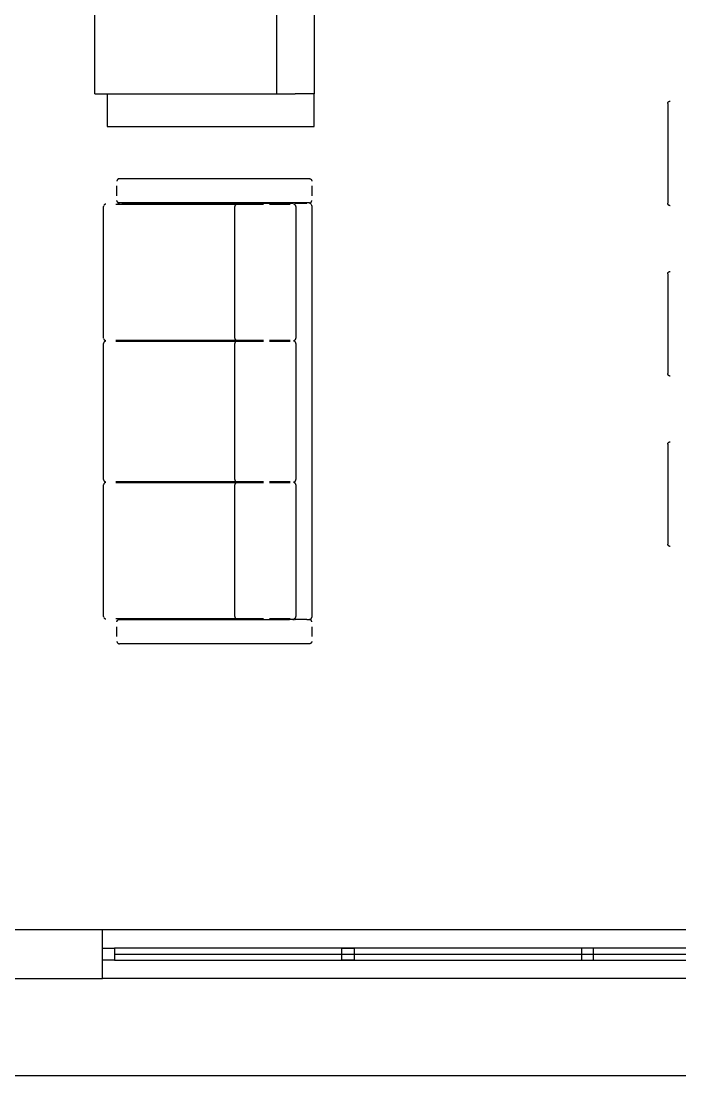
# Model space of a CAD drawing. Header units: metres. Extents: x -658 to -58, y -713 to -118.
# Drawn here: x -98.685 to -95.98, y -265.582 to -261.248 of the extents above; entities that cross this region are included whole.
import ezdxf

# ---------------------------------------------------------------- set-up
doc = ezdxf.new("R2010")
doc.units = ezdxf.units.M
doc.header["$LTSCALE"] = 100
doc.layers.add('plan', color=8, linetype='Continuous')

# ---------------------------------------------------------------- blocks, each defined once
blk = doc.blocks.new('Dinner_table_with_dinner_set_and_chairs_18111 - Dinner_table_with_dinner_set_and_chairs_18111-814789-دور الملحق')
for p, q in [((0.265, -0.2182), (0.675, -0.2182)), ((0.965, -0.2182), (1.375, -0.2182)), ((1.665, -0.2182), (2.075, -0.2182))]:
    blk.add_line(p, q)
at = {"flags": 128}
for points in [[(0.265, -0.2182), (0.2646, -0.2182), (0.2642, -0.2181), (0.2638, -0.2181), (0.2634, -0.2181), (0.263, -0.218), (0.2626, -0.2179), (0.2622, -0.2178), (0.2619, -0.2177), (0.2615, -0.2175), (0.2611, -0.2174), (0.2607, -0.2172), (0.2604, -0.2171), (0.26, -0.2169), (0.2597, -0.2167), (0.2594, -0.2164), (0.259, -0.2162), (0.2587, -0.216), (0.2584, -0.2157), (0.2581, -0.2154), (0.2578, -0.2151), (0.2576, -0.2149), (0.2573, -0.2146), (0.257, -0.2142), (0.2568, -0.2139), (0.2566, -0.2136), (0.2564, -0.2132), (0.2562, -0.2129), (0.256, -0.2125), (0.2558, -0.2122), (0.2557, -0.2118), (0.2555, -0.2114), (0.2554, -0.211), (0.2553, -0.2107), (0.2552, -0.2103), (0.2551, -0.2099), (0.2551, -0.2095), (0.255, -0.2091), (0.255, -0.2087), (0.255, -0.2083), (0.255, -0.2082)], [(0.685, -0.2082), (0.685, -0.2086), (0.685, -0.209), (0.6849, -0.2094), (0.6849, -0.2098), (0.6848, -0.2102), (0.6847, -0.2106), (0.6846, -0.2109), (0.6845, -0.2113), (0.6844, -0.2117), (0.6842, -0.2121), (0.684, -0.2124), (0.6839, -0.2128), (0.6837, -0.2131), (0.6835, -0.2135), (0.6833, -0.2138), (0.683, -0.2142), (0.6828, -0.2145), (0.6825, -0.2148), (0.6822, -0.2151), (0.682, -0.2154), (0.6817, -0.2156), (0.6814, -0.2159), (0.6811, -0.2161), (0.6807, -0.2164), (0.6804, -0.2166), (0.6801, -0.2168), (0.6797, -0.217), (0.6794, -0.2172), (0.679, -0.2173), (0.6786, -0.2175), (0.6782, -0.2176), (0.6779, -0.2178), (0.6775, -0.2179), (0.6771, -0.218), (0.6767, -0.218), (0.6763, -0.2181), (0.6759, -0.2181), (0.6755, -0.2182), (0.6751, -0.2182), (0.675, -0.2182)], [(0.965, -0.2182), (0.9646, -0.2182), (0.9642, -0.2181), (0.9638, -0.2181), (0.9634, -0.2181), (0.963, -0.218), (0.9626, -0.2179), (0.9622, -0.2178), (0.9619, -0.2177), (0.9615, -0.2175), (0.9611, -0.2174), (0.9607, -0.2172), (0.9604, -0.2171), (0.96, -0.2169), (0.9597, -0.2167), (0.9594, -0.2164), (0.959, -0.2162), (0.9587, -0.216), (0.9584, -0.2157), (0.9581, -0.2154), (0.9578, -0.2151), (0.9576, -0.2149), (0.9573, -0.2146), (0.957, -0.2142), (0.9568, -0.2139), (0.9566, -0.2136), (0.9564, -0.2132), (0.9562, -0.2129), (0.956, -0.2125), (0.9558, -0.2122), (0.9557, -0.2118), (0.9555, -0.2114), (0.9554, -0.211), (0.9553, -0.2107), (0.9552, -0.2103), (0.9551, -0.2099), (0.9551, -0.2095), (0.955, -0.2091), (0.955, -0.2087), (0.955, -0.2083), (0.955, -0.2082)], [(1.385, -0.2082), (1.385, -0.2086), (1.385, -0.209), (1.3849, -0.2094), (1.3849, -0.2098), (1.3848, -0.2102), (1.3847, -0.2106), (1.3846, -0.2109), (1.3845, -0.2113), (1.3844, -0.2117), (1.3842, -0.2121), (1.384, -0.2124), (1.3839, -0.2128), (1.3837, -0.2131), (1.3835, -0.2135), (1.3833, -0.2138), (1.383, -0.2142), (1.3828, -0.2145), (1.3825, -0.2148), (1.3822, -0.2151), (1.382, -0.2154), (1.3817, -0.2156), (1.3814, -0.2159), (1.3811, -0.2161), (1.3807, -0.2164), (1.3804, -0.2166), (1.3801, -0.2168), (1.3797, -0.217), (1.3794, -0.2172), (1.379, -0.2173), (1.3786, -0.2175), (1.3782, -0.2176), (1.3779, -0.2178), (1.3775, -0.2179), (1.3771, -0.218), (1.3767, -0.218), (1.3763, -0.2181), (1.3759, -0.2181), (1.3755, -0.2182), (1.3751, -0.2182), (1.375, -0.2182)], [(1.665, -0.2182), (1.6646, -0.2182), (1.6642, -0.2181), (1.6638, -0.2181), (1.6634, -0.2181), (1.663, -0.218), (1.6626, -0.2179), (1.6622, -0.2178), (1.6619, -0.2177), (1.6615, -0.2175), (1.6611, -0.2174), (1.6607, -0.2172), (1.6604, -0.2171), (1.66, -0.2169), (1.6597, -0.2167), (1.6594, -0.2164), (1.659, -0.2162), (1.6587, -0.216), (1.6584, -0.2157), (1.6581, -0.2154), (1.6578, -0.2151), (1.6576, -0.2149), (1.6573, -0.2146), (1.657, -0.2142), (1.6568, -0.2139), (1.6566, -0.2136), (1.6564, -0.2132), (1.6562, -0.2129), (1.656, -0.2125), (1.6558, -0.2122), (1.6557, -0.2118), (1.6555, -0.2114), (1.6554, -0.211), (1.6553, -0.2107), (1.6552, -0.2103), (1.6551, -0.2099), (1.6551, -0.2095), (1.655, -0.2091), (1.655, -0.2087), (1.655, -0.2083), (1.655, -0.2082)], [(2.085, -0.2082), (2.085, -0.2086), (2.085, -0.209), (2.0849, -0.2094), (2.0849, -0.2098), (2.0848, -0.2102), (2.0847, -0.2106), (2.0846, -0.2109), (2.0845, -0.2113), (2.0844, -0.2117), (2.0842, -0.2121), (2.084, -0.2124), (2.0839, -0.2128), (2.0837, -0.2131), (2.0835, -0.2135), (2.0833, -0.2138), (2.083, -0.2142), (2.0828, -0.2145), (2.0825, -0.2148), (2.0822, -0.2151), (2.082, -0.2154), (2.0817, -0.2156), (2.0814, -0.2159), (2.0811, -0.2161), (2.0807, -0.2164), (2.0804, -0.2166), (2.0801, -0.2168), (2.0797, -0.217), (2.0794, -0.2172), (2.079, -0.2173), (2.0786, -0.2175), (2.0782, -0.2176), (2.0779, -0.2178), (2.0775, -0.2179), (2.0771, -0.218), (2.0767, -0.218), (2.0763, -0.2181), (2.0759, -0.2181), (2.0755, -0.2182), (2.0751, -0.2182), (2.075, -0.2182)]]:
    blk.add_lwpolyline(points, dxfattribs=at)
blk = doc.blocks.new('ANTIGUA_by_Vaghi_11534 - Vaghi A3S-Triple Seat-412062-دور الملحق')
for p, q in [((-0.955, 0.79), (-0.955, 0.01)), ((-0.885, 0.8), (-0.925, 0.8)), ((-0.855, 0.78), (-0.855, 0.79)), ((0.845, 0.8), (-0.845, 0.8)), ((0.8562, 0.79), (0.8562, 0.01)), ((0.9262, 0.8), (0.8862, 0.8)), ((0.9562, 0.01), (0.9562, 0.79)), ((-0.855, 0.78), (-0.855, 0.7313)), ((0.855, 0.7313), (0.855, 0.78)), ((-0.855, 0.7292), (-0.855, 0.7313)), ((-0.855, 0.7219), (-0.855, 0.7266)), ((-0.855, 0.7219), (-0.855, 0.6818)), ((-0.855, 0.01), (-0.855, 0.7089)), ((-0.8525, 0.7116), (-0.8525, 0.627)), ((-0.3025, 0.7348), (-0.8425, 0.7348)), ((-0.2925, 0.627), (-0.2925, 0.7116)), ((-0.29, 0.7116), (-0.29, 0.627)), ((0.2786, 0.7348), (-0.28, 0.7348)), ((0.2886, 0.627), (0.2886, 0.7116)), ((0.2912, 0.7116), (0.2912, 0.627)), ((0.8412, 0.7348), (0.3012, 0.7348)), ((0.8512, 0.627), (0.8512, 0.7116)), ((0.855, 0.5896), (0.855, 0.7219)), ((-0.8525, 0.6013), (-0.8525, 0.4949)), ((-0.2925, 0.4949), (-0.2925, 0.6013)), ((-0.2925, 0.5826), (-0.2899, 0.5826)), ((-0.29, 0.6013), (-0.29, 0.4949)), ((0.2886, 0.4949), (0.2886, 0.6013)), ((0.2886, 0.5826), (0.2912, 0.5826)), ((0.2912, 0.6013), (0.2912, 0.4949)), ((0.8512, 0.4949), (0.8512, 0.6013)), ((0.855, 0.02), (0.855, 0.5896)), ((-0.8525, 0.4949), (-0.8525, -0.005)), ((-0.8425, 0.4837), (-0.3025, 0.4837)), ((-0.2925, -0.005), (-0.2925, 0.4949)), ((-0.29, 0.4949), (-0.29, -0.005)), ((-0.28, 0.4837), (0.2786, 0.4837)), ((0.2886, -0.005), (0.2886, 0.4949)), ((0.2912, 0.4949), (0.2912, -0.005)), ((0.3012, 0.4837), (0.8412, 0.4837)), ((0.8512, -0.005), (0.8512, 0.4949)), ((-0.925, 0), (-0.885, 0)), ((-0.2925, 0), (-0.29, 0)), ((0.2886, 0), (0.2912, 0)), ((0.8862, 0), (0.9262, 0)), ((-0.8425, -0.055), (-0.3025, -0.055)), ((-0.28, -0.055), (0.2786, -0.055)), ((0.3012, -0.055), (0.8412, -0.055))]:
    blk.add_line(p, q)
at = {"flags": 128}
for points in [[(-0.855, 0.79), (-0.855, 0.7904), (-0.855, 0.7908), (-0.8549, 0.7912), (-0.8549, 0.7916), (-0.8548, 0.792), (-0.8547, 0.7924), (-0.8546, 0.7928), (-0.8545, 0.7931), (-0.8544, 0.7935), (-0.8542, 0.7939), (-0.854, 0.7943), (-0.8539, 0.7946), (-0.8537, 0.795), (-0.8535, 0.7953), (-0.8533, 0.7956), (-0.853, 0.796), (-0.8528, 0.7963), (-0.8525, 0.7966), (-0.8522, 0.7969), (-0.852, 0.7972), (-0.8517, 0.7974), (-0.8514, 0.7977), (-0.8511, 0.798), (-0.8507, 0.7982), (-0.8504, 0.7984), (-0.8501, 0.7986), (-0.8497, 0.7988), (-0.8494, 0.799), (-0.849, 0.7992), (-0.8486, 0.7993), (-0.8482, 0.7995), (-0.8479, 0.7996), (-0.8475, 0.7997), (-0.8471, 0.7998), (-0.8467, 0.7999), (-0.8463, 0.7999), (-0.8459, 0.8), (-0.8455, 0.8), (-0.8451, 0.8), (-0.845, 0.8)], [(0.845, 0.8), (0.8454, 0.8), (0.8458, 0.8), (0.8462, 0.7999), (0.8466, 0.7999), (0.847, 0.7998), (0.8474, 0.7997)], [(0.8493, 0.799), (0.8496, 0.7989), (0.85, 0.7987), (0.8503, 0.7985), (0.8506, 0.7983)], [(0.8522, 0.797), (0.8524, 0.7967), (0.8527, 0.7964), (0.853, 0.7961), (0.8532, 0.7957), (0.8534, 0.7954), (0.8536, 0.7951)], [(0.8542, 0.794), (0.8543, 0.7936), (0.8545, 0.7932), (0.8546, 0.7929), (0.8547, 0.7925), (0.8548, 0.7921), (0.8549, 0.7917), (0.8549, 0.7913), (0.855, 0.7909), (0.855, 0.7905), (0.855, 0.7901), (0.855, 0.79)], [(-0.8525, 0.7248), (-0.8525, 0.7252), (-0.8525, 0.7256), (-0.8524, 0.726), (-0.8524, 0.7264), (-0.8523, 0.7268), (-0.8522, 0.7272), (-0.8521, 0.7276), (-0.852, 0.7279), (-0.8519, 0.7283), (-0.8517, 0.7287), (-0.8515, 0.7291), (-0.8514, 0.7294), (-0.8512, 0.7298), (-0.851, 0.7301), (-0.8508, 0.7304), (-0.8505, 0.7308), (-0.8503, 0.7311), (-0.85, 0.7314), (-0.8497, 0.7317), (-0.8495, 0.732), (-0.8492, 0.7322), (-0.8489, 0.7325), (-0.8486, 0.7328), (-0.8482, 0.733), (-0.8479, 0.7332), (-0.8476, 0.7334), (-0.8472, 0.7336), (-0.8469, 0.7338), (-0.8465, 0.734), (-0.8461, 0.7341), (-0.8457, 0.7343), (-0.8454, 0.7344), (-0.845, 0.7345), (-0.8446, 0.7346), (-0.8442, 0.7346), (-0.8438, 0.7347), (-0.8434, 0.7348), (-0.843, 0.7348), (-0.8426, 0.7348), (-0.8425, 0.7348)], [(-0.3025, 0.7348), (-0.3021, 0.7348), (-0.3017, 0.7348), (-0.3013, 0.7347), (-0.3009, 0.7347), (-0.3005, 0.7346), (-0.3001, 0.7345), (-0.2997, 0.7344), (-0.2994, 0.7343), (-0.299, 0.7342), (-0.2986, 0.734), (-0.2982, 0.7338), (-0.2979, 0.7337), (-0.2975, 0.7335), (-0.2972, 0.7333), (-0.2969, 0.733), (-0.2965, 0.7328), (-0.2962, 0.7326), (-0.2959, 0.7323), (-0.2956, 0.732), (-0.2953, 0.7318), (-0.2951, 0.7315), (-0.2948, 0.7312), (-0.2945, 0.7309), (-0.2943, 0.7305), (-0.2941, 0.7302), (-0.2939, 0.7299), (-0.2937, 0.7295), (-0.2935, 0.7292), (-0.2933, 0.7288), (-0.2932, 0.7284), (-0.293, 0.728), (-0.2929, 0.7277), (-0.2928, 0.7273), (-0.2927, 0.7269), (-0.2926, 0.7265), (-0.2926, 0.7261), (-0.2925, 0.7257), (-0.2925, 0.7253), (-0.2925, 0.7249), (-0.2925, 0.7248)], [(-0.29, 0.7248), (-0.29, 0.7252), (-0.29, 0.7256), (-0.2899, 0.726), (-0.2899, 0.7264), (-0.2898, 0.7268), (-0.2897, 0.7272), (-0.2896, 0.7276), (-0.2895, 0.7279), (-0.2894, 0.7283), (-0.2892, 0.7287), (-0.289, 0.7291), (-0.2889, 0.7294), (-0.2887, 0.7298), (-0.2885, 0.7301), (-0.2883, 0.7304), (-0.288, 0.7308), (-0.2878, 0.7311), (-0.2875, 0.7314), (-0.2872, 0.7317), (-0.287, 0.732), (-0.2867, 0.7322), (-0.2864, 0.7325), (-0.2861, 0.7328), (-0.2857, 0.733), (-0.2854, 0.7332), (-0.2851, 0.7334), (-0.2847, 0.7336), (-0.2844, 0.7338), (-0.284, 0.734), (-0.2836, 0.7341), (-0.2832, 0.7343), (-0.2829, 0.7344), (-0.2825, 0.7345), (-0.2821, 0.7346), (-0.2817, 0.7346), (-0.2813, 0.7347), (-0.2809, 0.7348), (-0.2805, 0.7348), (-0.2801, 0.7348), (-0.28, 0.7348)], [(0.2786, 0.7348), (0.279, 0.7348), (0.2794, 0.7348), (0.2798, 0.7347), (0.2802, 0.7347), (0.2806, 0.7346), (0.281, 0.7345), (0.2813, 0.7344), (0.2817, 0.7343), (0.2821, 0.7342), (0.2825, 0.734), (0.2828, 0.7338), (0.2832, 0.7337), (0.2836, 0.7335), (0.2839, 0.7333), (0.2842, 0.733), (0.2846, 0.7328), (0.2849, 0.7326), (0.2852, 0.7323), (0.2855, 0.732), (0.2858, 0.7318), (0.286, 0.7315), (0.2863, 0.7312), (0.2865, 0.7309), (0.2868, 0.7305), (0.287, 0.7302), (0.2872, 0.7299), (0.2874, 0.7295), (0.2876, 0.7292), (0.2878, 0.7288), (0.2879, 0.7284), (0.288, 0.728), (0.2882, 0.7277), (0.2883, 0.7273), (0.2884, 0.7269), (0.2884, 0.7265), (0.2885, 0.7261), (0.2885, 0.7257), (0.2886, 0.7253), (0.2886, 0.7249), (0.2886, 0.7248)], [(0.2912, 0.7248), (0.2912, 0.7252), (0.2912, 0.7256), (0.2913, 0.726), (0.2913, 0.7264), (0.2914, 0.7268), (0.2915, 0.7272), (0.2916, 0.7276), (0.2917, 0.7279), (0.2918, 0.7283), (0.292, 0.7287), (0.2921, 0.7291), (0.2923, 0.7294), (0.2925, 0.7298), (0.2927, 0.7301), (0.2929, 0.7304), (0.2932, 0.7308), (0.2934, 0.7311), (0.2937, 0.7314), (0.2939, 0.7317), (0.2942, 0.732), (0.2945, 0.7322), (0.2948, 0.7325), (0.2951, 0.7328), (0.2955, 0.733), (0.2958, 0.7332), (0.2961, 0.7334), (0.2965, 0.7336), (0.2968, 0.7338), (0.2972, 0.734), (0.2976, 0.7341), (0.2979, 0.7343), (0.2983, 0.7344), (0.2987, 0.7345), (0.2991, 0.7346), (0.2995, 0.7346), (0.2999, 0.7347), (0.3003, 0.7348), (0.3007, 0.7348), (0.3011, 0.7348), (0.3012, 0.7348)], [(0.8412, 0.7348), (0.8416, 0.7348), (0.842, 0.7348), (0.8424, 0.7347), (0.8428, 0.7347), (0.8432, 0.7346), (0.8436, 0.7345), (0.8439, 0.7344), (0.8443, 0.7343), (0.8447, 0.7342), (0.8451, 0.734), (0.8454, 0.7338), (0.8458, 0.7337), (0.8462, 0.7335), (0.8465, 0.7333), (0.8468, 0.733), (0.8472, 0.7328), (0.8475, 0.7326), (0.8478, 0.7323), (0.8481, 0.732), (0.8484, 0.7318), (0.8486, 0.7315), (0.8489, 0.7312), (0.8491, 0.7309), (0.8494, 0.7305), (0.8496, 0.7302), (0.8498, 0.7299), (0.85, 0.7295), (0.8502, 0.7292), (0.8504, 0.7288), (0.8505, 0.7284), (0.8506, 0.728), (0.8508, 0.7277), (0.8509, 0.7273), (0.851, 0.7269), (0.851, 0.7265), (0.8511, 0.7261), (0.8511, 0.7257), (0.8512, 0.7253), (0.8512, 0.7249), (0.8512, 0.7248)], [(-0.8425, 0.4837), (-0.8429, 0.4837), (-0.8433, 0.4837), (-0.8437, 0.4837), (-0.8441, 0.4838), (-0.8445, 0.4839), (-0.8449, 0.484), (-0.8453, 0.4841), (-0.8456, 0.4842), (-0.846, 0.4843), (-0.8464, 0.4845), (-0.8468, 0.4846), (-0.8471, 0.4848), (-0.8475, 0.485), (-0.8478, 0.4852), (-0.8481, 0.4854), (-0.8485, 0.4857), (-0.8488, 0.4859), (-0.8491, 0.4862), (-0.8494, 0.4864), (-0.8497, 0.4867), (-0.8499, 0.487), (-0.8502, 0.4873), (-0.8505, 0.4876), (-0.8507, 0.4879), (-0.8509, 0.4883), (-0.8511, 0.4886), (-0.8513, 0.489), (-0.8515, 0.4893), (-0.8517, 0.4897), (-0.8518, 0.4901), (-0.852, 0.4904), (-0.8521, 0.4908), (-0.8522, 0.4912), (-0.8523, 0.4916), (-0.8524, 0.492), (-0.8524, 0.4924), (-0.8525, 0.4928), (-0.8525, 0.4932), (-0.8525, 0.4936), (-0.8525, 0.4937)], [(-0.2925, 0.4937), (-0.2925, 0.4933), (-0.2925, 0.4929), (-0.2926, 0.4925), (-0.2926, 0.4921), (-0.2927, 0.4917), (-0.2928, 0.4913), (-0.2929, 0.4909), (-0.293, 0.4905), (-0.2931, 0.4902), (-0.2933, 0.4898), (-0.2935, 0.4894), (-0.2936, 0.4891), (-0.2938, 0.4887), (-0.294, 0.4884), (-0.2942, 0.488), (-0.2945, 0.4877), (-0.2947, 0.4874), (-0.295, 0.4871), (-0.2953, 0.4868), (-0.2955, 0.4865), (-0.2958, 0.4862), (-0.2961, 0.486), (-0.2964, 0.4857), (-0.2968, 0.4855), (-0.2971, 0.4853), (-0.2974, 0.4851), (-0.2978, 0.4849), (-0.2981, 0.4847), (-0.2985, 0.4845), (-0.2989, 0.4844), (-0.2993, 0.4842), (-0.2996, 0.4841), (-0.3, 0.484), (-0.3004, 0.4839), (-0.3008, 0.4838), (-0.3012, 0.4838), (-0.3016, 0.4837), (-0.302, 0.4837), (-0.3024, 0.4837), (-0.3025, 0.4837)], [(-0.28, 0.4837), (-0.2804, 0.4837), (-0.2808, 0.4837), (-0.2812, 0.4837), (-0.2816, 0.4838), (-0.282, 0.4839), (-0.2824, 0.484), (-0.2828, 0.4841), (-0.2831, 0.4842), (-0.2835, 0.4843), (-0.2839, 0.4845), (-0.2843, 0.4846), (-0.2846, 0.4848), (-0.285, 0.485), (-0.2853, 0.4852), (-0.2856, 0.4854), (-0.286, 0.4857), (-0.2863, 0.4859), (-0.2866, 0.4862), (-0.2869, 0.4864), (-0.2872, 0.4867), (-0.2874, 0.487), (-0.2877, 0.4873), (-0.288, 0.4876), (-0.2882, 0.4879), (-0.2884, 0.4883), (-0.2886, 0.4886), (-0.2888, 0.489), (-0.289, 0.4893), (-0.2892, 0.4897), (-0.2893, 0.4901), (-0.2895, 0.4904), (-0.2896, 0.4908), (-0.2897, 0.4912), (-0.2898, 0.4916), (-0.2899, 0.492), (-0.2899, 0.4924), (-0.29, 0.4928), (-0.29, 0.4932), (-0.29, 0.4936), (-0.29, 0.4937)], [(0.2886, 0.4937), (0.2886, 0.4933), (0.2886, 0.4929), (0.2885, 0.4925), (0.2885, 0.4921), (0.2884, 0.4917), (0.2883, 0.4913), (0.2882, 0.4909), (0.2881, 0.4905), (0.2879, 0.4902), (0.2878, 0.4898), (0.2876, 0.4894), (0.2875, 0.4891), (0.2873, 0.4887), (0.2871, 0.4884), (0.2868, 0.488), (0.2866, 0.4877), (0.2864, 0.4874), (0.2861, 0.4871), (0.2858, 0.4868), (0.2856, 0.4865), (0.2853, 0.4862), (0.285, 0.486), (0.2846, 0.4857), (0.2843, 0.4855), (0.284, 0.4853), (0.2836, 0.4851), (0.2833, 0.4849), (0.2829, 0.4847), (0.2826, 0.4845), (0.2822, 0.4844), (0.2818, 0.4842), (0.2815, 0.4841), (0.2811, 0.484), (0.2807, 0.4839), (0.2803, 0.4838), (0.2799, 0.4838), (0.2795, 0.4837), (0.2791, 0.4837), (0.2787, 0.4837), (0.2786, 0.4837)], [(0.3012, 0.4837), (0.3008, 0.4837), (0.3004, 0.4837), (0.3, 0.4837), (0.2996, 0.4838), (0.2992, 0.4839), (0.2988, 0.484), (0.2984, 0.4841), (0.298, 0.4842), (0.2977, 0.4843), (0.2973, 0.4845), (0.2969, 0.4846), (0.2966, 0.4848), (0.2962, 0.485), (0.2959, 0.4852), (0.2955, 0.4854), (0.2952, 0.4857), (0.2949, 0.4859), (0.2946, 0.4862), (0.2943, 0.4864), (0.294, 0.4867), (0.2937, 0.487), (0.2935, 0.4873), (0.2932, 0.4876), (0.293, 0.4879), (0.2928, 0.4883), (0.2926, 0.4886), (0.2924, 0.489), (0.2922, 0.4893), (0.292, 0.4897), (0.2919, 0.4901), (0.2917, 0.4904), (0.2916, 0.4908), (0.2915, 0.4912), (0.2914, 0.4916), (0.2913, 0.492), (0.2913, 0.4924), (0.2912, 0.4928), (0.2912, 0.4932), (0.2912, 0.4936), (0.2912, 0.4937)], [(0.8512, 0.4937), (0.8512, 0.4933), (0.8512, 0.4929), (0.8511, 0.4925), (0.8511, 0.4921), (0.851, 0.4917), (0.8509, 0.4913), (0.8508, 0.4909), (0.8507, 0.4905), (0.8505, 0.4902), (0.8504, 0.4898), (0.8502, 0.4894), (0.8501, 0.4891), (0.8499, 0.4887), (0.8497, 0.4884), (0.8494, 0.488), (0.8492, 0.4877), (0.849, 0.4874), (0.8487, 0.4871), (0.8484, 0.4868), (0.8482, 0.4865), (0.8479, 0.4862), (0.8476, 0.486), (0.8472, 0.4857), (0.8469, 0.4855), (0.8466, 0.4853), (0.8462, 0.4851), (0.8459, 0.4849), (0.8455, 0.4847), (0.8452, 0.4845), (0.8448, 0.4844), (0.8444, 0.4842), (0.8441, 0.4841), (0.8437, 0.484), (0.8433, 0.4839), (0.8429, 0.4838), (0.8425, 0.4838), (0.8421, 0.4837), (0.8417, 0.4837), (0.8413, 0.4837), (0.8412, 0.4837)], [(-0.8524, 0.0033), (-0.8527, 0.0036), (-0.853, 0.0039), (-0.8532, 0.0043), (-0.8534, 0.0046), (-0.8536, 0.0049), (-0.8538, 0.0053), (-0.854, 0.0056), (-0.8542, 0.006), (-0.8543, 0.0064), (-0.8545, 0.0068), (-0.8546, 0.0071), (-0.8547, 0.0075), (-0.8548, 0.0079), (-0.8549, 0.0083), (-0.8549, 0.0087), (-0.855, 0.0091), (-0.855, 0.0095), (-0.855, 0.0099), (-0.855, 0.01)], [(0.855, 0.01), (0.855, 0.0096), (0.855, 0.0092), (0.8549, 0.0088), (0.8549, 0.0084), (0.8548, 0.008), (0.8547, 0.0076), (0.8546, 0.0072), (0.8545, 0.0069), (0.8544, 0.0065), (0.8542, 0.0061), (0.854, 0.0057), (0.8539, 0.0054), (0.8537, 0.005), (0.8535, 0.0047), (0.8533, 0.0044), (0.853, 0.004), (0.8528, 0.0037), (0.8525, 0.0034), (0.8522, 0.0031), (0.852, 0.0028), (0.8517, 0.0026), (0.8514, 0.0023), (0.8511, 0.002)], [(-0.8464, -0.0542), (-0.8468, -0.054), (-0.8471, -0.0539), (-0.8475, -0.0537), (-0.8478, -0.0535), (-0.8481, -0.0533), (-0.8485, -0.053), (-0.8488, -0.0528), (-0.8491, -0.0525), (-0.8494, -0.0522), (-0.8497, -0.052), (-0.8499, -0.0517), (-0.8502, -0.0514), (-0.8505, -0.0511), (-0.8507, -0.0507), (-0.8509, -0.0504), (-0.8511, -0.0501), (-0.8513, -0.0497), (-0.8515, -0.0494), (-0.8517, -0.049), (-0.8518, -0.0486), (-0.852, -0.0482), (-0.8521, -0.0479), (-0.8522, -0.0475), (-0.8523, -0.0471), (-0.8524, -0.0467), (-0.8524, -0.0463), (-0.8525, -0.0459), (-0.8525, -0.0455), (-0.8525, -0.0451), (-0.8525, -0.045)], [(-0.8425, -0.055), (-0.8429, -0.055), (-0.8433, -0.055), (-0.8437, -0.0549), (-0.8441, -0.0549), (-0.8445, -0.0548), (-0.8449, -0.0547)], [(-0.3, -0.0547), (-0.3004, -0.0548), (-0.3008, -0.0549), (-0.3012, -0.0549), (-0.3016, -0.055), (-0.302, -0.055), (-0.3024, -0.055), (-0.3025, -0.055)], [(-0.2925, -0.045), (-0.2925, -0.0454), (-0.2925, -0.0458), (-0.2926, -0.0462), (-0.2926, -0.0466), (-0.2927, -0.047), (-0.2928, -0.0474), (-0.2929, -0.0478), (-0.293, -0.0481), (-0.2931, -0.0485), (-0.2933, -0.0489), (-0.2935, -0.0493), (-0.2936, -0.0496), (-0.2938, -0.05), (-0.294, -0.0503), (-0.2942, -0.0506), (-0.2945, -0.051), (-0.2947, -0.0513), (-0.295, -0.0516), (-0.2953, -0.0519), (-0.2955, -0.0522), (-0.2958, -0.0524), (-0.2961, -0.0527), (-0.2964, -0.053), (-0.2968, -0.0532), (-0.2971, -0.0534), (-0.2974, -0.0536), (-0.2978, -0.0538), (-0.2981, -0.054), (-0.2985, -0.0542)], [(-0.2839, -0.0542), (-0.2843, -0.054), (-0.2846, -0.0539), (-0.285, -0.0537), (-0.2853, -0.0535), (-0.2856, -0.0533), (-0.286, -0.053), (-0.2863, -0.0528), (-0.2866, -0.0525), (-0.2869, -0.0522), (-0.2872, -0.052), (-0.2874, -0.0517), (-0.2877, -0.0514), (-0.288, -0.0511), (-0.2882, -0.0507), (-0.2884, -0.0504), (-0.2886, -0.0501), (-0.2888, -0.0497), (-0.289, -0.0494), (-0.2892, -0.049), (-0.2893, -0.0486), (-0.2895, -0.0482), (-0.2896, -0.0479), (-0.2897, -0.0475), (-0.2898, -0.0471), (-0.2899, -0.0467), (-0.2899, -0.0463), (-0.29, -0.0459), (-0.29, -0.0455), (-0.29, -0.0451), (-0.29, -0.045)], [(-0.28, -0.055), (-0.2804, -0.055), (-0.2808, -0.055), (-0.2812, -0.0549), (-0.2816, -0.0549), (-0.282, -0.0548), (-0.2824, -0.0547)], [(0.2811, -0.0547), (0.2807, -0.0548), (0.2803, -0.0549), (0.2799, -0.0549), (0.2795, -0.055), (0.2791, -0.055), (0.2787, -0.055), (0.2786, -0.055)], [(0.2886, -0.045), (0.2886, -0.0454), (0.2886, -0.0458), (0.2885, -0.0462), (0.2885, -0.0466), (0.2884, -0.047), (0.2883, -0.0474), (0.2882, -0.0478), (0.2881, -0.0481), (0.2879, -0.0485), (0.2878, -0.0489), (0.2876, -0.0493), (0.2875, -0.0496), (0.2873, -0.05), (0.2871, -0.0503), (0.2868, -0.0506), (0.2866, -0.051), (0.2864, -0.0513), (0.2861, -0.0516), (0.2858, -0.0519), (0.2856, -0.0522), (0.2853, -0.0524), (0.285, -0.0527), (0.2846, -0.053), (0.2843, -0.0532), (0.284, -0.0534), (0.2836, -0.0536), (0.2833, -0.0538), (0.2829, -0.054), (0.2826, -0.0542)], [(0.2973, -0.0542), (0.2969, -0.054), (0.2966, -0.0539), (0.2962, -0.0537), (0.2959, -0.0535), (0.2955, -0.0533), (0.2952, -0.053), (0.2949, -0.0528), (0.2946, -0.0525), (0.2943, -0.0522), (0.294, -0.052), (0.2937, -0.0517), (0.2935, -0.0514), (0.2932, -0.0511), (0.293, -0.0507), (0.2928, -0.0504), (0.2926, -0.0501), (0.2924, -0.0497), (0.2922, -0.0494), (0.292, -0.049), (0.2919, -0.0486), (0.2917, -0.0482), (0.2916, -0.0479), (0.2915, -0.0475), (0.2914, -0.0471), (0.2913, -0.0467), (0.2913, -0.0463), (0.2912, -0.0459), (0.2912, -0.0455), (0.2912, -0.0451), (0.2912, -0.045)], [(0.3012, -0.055), (0.3008, -0.055), (0.3004, -0.055), (0.3, -0.0549), (0.2996, -0.0549), (0.2992, -0.0548), (0.2988, -0.0547)], [(0.8437, -0.0547), (0.8433, -0.0548), (0.8429, -0.0549), (0.8425, -0.0549), (0.8421, -0.055), (0.8417, -0.055), (0.8413, -0.055), (0.8412, -0.055)], [(0.8512, -0.045), (0.8512, -0.0454), (0.8512, -0.0458), (0.8511, -0.0462), (0.8511, -0.0466), (0.851, -0.047), (0.8509, -0.0474), (0.8508, -0.0478), (0.8507, -0.0481), (0.8505, -0.0485), (0.8504, -0.0489), (0.8502, -0.0493), (0.8501, -0.0496), (0.8499, -0.05), (0.8497, -0.0503), (0.8494, -0.0506), (0.8492, -0.051), (0.849, -0.0513), (0.8487, -0.0516), (0.8484, -0.0519), (0.8482, -0.0522), (0.8479, -0.0524), (0.8476, -0.0527), (0.8472, -0.053), (0.8469, -0.0532), (0.8466, -0.0534), (0.8462, -0.0536), (0.8459, -0.0538), (0.8455, -0.054), (0.8452, -0.0542)]]:
    blk.add_lwpolyline(points, dxfattribs=at)
for points, knots in [([(-0.945, 0.8), (-0.9459, 0.8), (-0.9472, 0.7998), (-0.9488, 0.7993), (-0.9498, 0.7988), (-0.9506, 0.7983), (-0.9513, 0.7978), (-0.9519, 0.7972), (-0.9525, 0.7966), (-0.9531, 0.7959), (-0.9537, 0.795), (-0.9543, 0.7938), (-0.9548, 0.7922), (-0.955, 0.7909), (-0.955, 0.79)], [0, 0, 0, 0, 0.166667, 0.25, 0.333333, 0.375, 0.416667, 0.5, 0.541667, 0.583333, 0.666667, 0.75, 0.833333, 1, 1, 1, 1]), ([(-0.865, 0.8), (-0.8641, 0.8), (-0.8628, 0.7998), (-0.8612, 0.7993), (-0.8602, 0.7988), (-0.8594, 0.7983), (-0.8587, 0.7978), (-0.8581, 0.7972), (-0.8575, 0.7966), (-0.8569, 0.7959), (-0.8563, 0.795), (-0.8557, 0.7938), (-0.8552, 0.7922), (-0.855, 0.7909), (-0.855, 0.79)], [0, 0, 0, 0, 0.166667, 0.25, 0.333333, 0.375, 0.416667, 0.5, 0.541667, 0.583333, 0.666667, 0.75, 0.833333, 1, 1, 1, 1]), ([(0.8562, 0.79), (0.8562, 0.7909), (0.8564, 0.7922), (0.8569, 0.7938), (0.8575, 0.795), (0.8581, 0.7959), (0.8587, 0.7966), (0.8593, 0.7972), (0.8601, 0.798), (0.861, 0.7986), (0.8618, 0.799), (0.8626, 0.7993), (0.864, 0.7998), (0.8653, 0.8), (0.8662, 0.8)], [0, 0, 0, 0, 0.166667, 0.25, 0.333333, 0.416667, 0.458333, 0.5, 0.583333, 0.666667, 0.708333, 0.75, 0.833333, 1, 1, 1, 1]), ([(0.9562, 0.79), (0.9562, 0.7909), (0.956, 0.7922), (0.9555, 0.7938), (0.9549, 0.795), (0.9543, 0.7959), (0.9537, 0.7966), (0.9531, 0.7972), (0.9523, 0.798), (0.9514, 0.7986), (0.9506, 0.799), (0.9498, 0.7993), (0.9484, 0.7998), (0.9471, 0.8), (0.9462, 0.8)], [0, 0, 0, 0, 0.166667, 0.25, 0.333333, 0.416667, 0.458333, 0.5, 0.583333, 0.666667, 0.708333, 0.75, 0.833333, 1, 1, 1, 1]), ([(-0.8525, 0.585), (-0.8526, 0.5851), (-0.8531, 0.5855), (-0.8537, 0.5861), (-0.8543, 0.5869), (-0.8548, 0.5881), (-0.855, 0.589), (-0.855, 0.5896)], [0.5396343, 0.5396343, 0.5396343, 0.5396343, 0.5833333, 0.6666667, 0.75, 0.8333333, 1, 1, 1, 1]), ([(0.8521, 0.5847), (0.8524, 0.5849), (0.853, 0.5853), (0.8537, 0.5861), (0.8543, 0.5869), (0.8548, 0.5881), (0.855, 0.589), (0.855, 0.5896)], [0.5, 0.5, 0.5, 0.5, 0.5833333, 0.6666667, 0.75, 0.8333333, 1, 1, 1, 1]), ([(-0.945, 0), (-0.9459, 0), (-0.9472, 0.0002), (-0.9488, 0.0007), (-0.9498, 0.0012), (-0.9506, 0.0017), (-0.9513, 0.0022), (-0.9519, 0.0028), (-0.9525, 0.0034), (-0.9531, 0.0041), (-0.9537, 0.005), (-0.9543, 0.0062), (-0.9548, 0.0078), (-0.955, 0.0091), (-0.955, 0.01)], [0, 0, 0, 0, 0.166667, 0.25, 0.333333, 0.375, 0.416667, 0.5, 0.541667, 0.583333, 0.666667, 0.75, 0.833333, 1, 1, 1, 1]), ([(-0.865, 0), (-0.8641, 0), (-0.8628, 0.0002), (-0.8612, 0.0007), (-0.8602, 0.0012), (-0.8594, 0.0017), (-0.8587, 0.0022), (-0.8581, 0.0028), (-0.8575, 0.0034), (-0.8569, 0.0041), (-0.8563, 0.005), (-0.8557, 0.0062), (-0.8552, 0.0078), (-0.855, 0.0091), (-0.855, 0.01)], [0, 0, 0, 0, 0.166667, 0.25, 0.333333, 0.375, 0.416667, 0.5, 0.541667, 0.583333, 0.666667, 0.75, 0.833333, 1, 1, 1, 1]), ([(0.8562, 0.01), (0.8562, 0.0091), (0.8564, 0.0078), (0.8569, 0.0062), (0.8575, 0.005), (0.8581, 0.0041), (0.8587, 0.0034), (0.8593, 0.0028), (0.8601, 0.002), (0.861, 0.0014), (0.8618, 0.001), (0.8626, 0.0007), (0.864, 0.0002), (0.8653, 0), (0.8662, 0)], [0, 0, 0, 0, 0.166667, 0.25, 0.333333, 0.416667, 0.458333, 0.5, 0.583333, 0.666667, 0.708333, 0.75, 0.833333, 1, 1, 1, 1]), ([(0.9562, 0.01), (0.9562, 0.0091), (0.956, 0.0078), (0.9554, 0.0062), (0.9549, 0.005), (0.9543, 0.0041), (0.9537, 0.0034), (0.9531, 0.0028), (0.9523, 0.002), (0.9514, 0.0014), (0.9506, 0.001), (0.9498, 0.0007), (0.9484, 0.0002), (0.9471, 0), (0.9462, 0)], [0, 0, 0, 0, 0.166667, 0.25, 0.333333, 0.416667, 0.458333, 0.5, 0.583333, 0.666667, 0.708333, 0.75, 0.833333, 1, 1, 1, 1])]:
    blk.add_open_spline(points, degree=3, knots=knots)
blk = doc.blocks.new('armchair_5128 - 2 sedak-413188-دور الملحق')
for p, q in [((-0.9, -0.41), (-0.9, 0.44)), ((-0.9, 0.44), (-0.765, 0.44)), ((-0.185, 0.44), (-0.765, 0.44)), ((-0.765, 0.44), (-0.765, 0.3619)), ((-0.185, 0.3619), (-0.185, 0.44)), ((-0.185, 0.44), (-0.05, 0.44)), ((-0.05, 0.44), (-0.05, -0.41)), ((-0.765, 0.312), (-0.765, 0.3619)), ((-0.185, 0.3619), (-0.185, 0.312)), ((-0.765, 0.3109), (-0.765, 0.312)), ((-0.765, -0.41), (-0.765, 0.3109)), ((-0.185, 0.312), (-0.185, 0.3109)), ((-0.185, 0.3109), (-0.185, -0.41)), ((-0.765, 0.2873), (-0.185, 0.2873)), ((-0.765, -0.41), (-0.9, -0.41)), ((-0.765, -0.4276), (-0.765, -0.41)), ((-0.765, -0.46), (-0.765, -0.4276)), ((-0.05, -0.41), (-0.185, -0.41)), ((-0.185, -0.41), (-0.185, -0.4276)), ((-0.185, -0.4276), (-0.185, -0.46)), ((-0.765, -0.46), (-0.185, -0.46))]:
    blk.add_line(p, q)
blk = doc.blocks.new('*U101')
blk.add_line((2.95, 0), (0.05, 0))
for points in [[(0.05, 0.025), (0, 0.025), (0, -0.025), (0.05, -0.025)], [(2.95, -0.025), (2.95, 0.025), (0.05, 0.025), (0.05, -0.025)], [(2.95, 0.025), (3, 0.025), (3, -0.025), (2.95, -0.025)]]:
    blk.add_lwpolyline(points, close=True)
blk = doc.blocks.new('A$C79349d3f')
at = {"layer": 'plan'}
for p, q in [((-28.9035, 8.5095), (-32.6035, 8.5095)), ((-28.9035, 8.3095), (-28.9035, 8.5095)), ((-25.9035, 8.5095), (-28.9035, 8.5095)), ((-32.8035, 8.3095), (-28.9035, 8.3095)), ((-25.9035, 8.3095), (-28.9035, 8.3095))]:
    blk.add_line(p, q, dxfattribs=at)
blk.add_lwpolyline([(-15.1035, 19.3095), (-13.5035, 19.3095), (-13.5035, 7.9095), (-33.2035, 7.9095), (-33.2035, 14.7095)], dxfattribs=at)
for points in [[(-27.8702, 8.3845), (-27.9202, 8.3845), (-27.9202, 8.4345), (-27.8702, 8.4345)], [(-26.9369, 8.3845), (-26.8869, 8.3845), (-26.8869, 8.4345), (-26.9369, 8.4345)]]:
    blk.add_lwpolyline(points, close=True, dxfattribs=at)
at = {"layer": 'plan', "xscale": -1, "rotation": 270}
for name, p in [('armchair_5128 - 2 sedak-413188-دور الملحق', (-28.4742, 12.7102)), ('ANTIGUA_by_Vaghi_11534 - Vaghi A3S-Triple Seat-412062-دور الملحق', (-28.8437, 10.64))]:
    blk.add_blockref(name, p, dxfattribs=at)
at = {"layer": 'plan'}
for name, p, rotation in [('Dinner_table_with_dinner_set_and_chairs_18111 - Dinner_table_with_dinner_set_and_chairs_18111-814789-دور الملحق', (-26.3637, 12.17), 270), ('*U101', (-25.9035, 8.4095), 180)]:
    blk.add_blockref(name, p, dxfattribs=dict(at, rotation=rotation))

msp = doc.modelspace()

# ---------------------------------------------------------------- block references
at = {"layer": 'plan'}
msp.add_blockref('A$C79349d3f', (-69.4477, -273.4915), dxfattribs=at)

doc.saveas('drawing.dxf')
